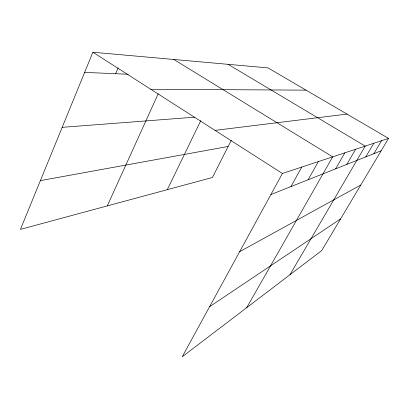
<?xml version="1.0" encoding="UTF-8"?>
<svg xmlns="http://www.w3.org/2000/svg" width="409" height="409" viewBox="0 0 409 409"><rect width="100%" height="100%" fill="white"/><g stroke="black" fill="none" stroke-linecap="round" stroke-linejoin="round"><path stroke-width="0.61" d="M388.55 138.395L282.409 173.467L182.22 356.771L321.755 250.533L388.55 138.395L268.033 67.904L92.884 52.229L20.45 229.377L212.435 177.47L231.305 140.282M115.66 73.712L118.155 67.858M107.286 205.901L158.211 93.779M167.312 189.674L200.809 120.578M290.932 186.586L301.776 167.066M308.105 179.771L318.345 161.591M246.699 307.675L332.675 156.857L173.794 59.469M335.636 168.845L344.848 152.833M346.837 164.398L355.615 149.28M289.94 274.756L365.201 146.11L228.079 64.325M365.774 156.882L373.79 143.273M373.857 153.677L381.536 140.711M209.566 306.735L340.605 218.887M239.648 251.699L360.794 184.991M270.891 194.541L381.178 150.768M40.384 180.625L228.171 146.458M215.042 130.374L346.996 114.091M62.168 127.342L194.577 117.189M150.783 89.269L306.06 90.144M84.637 72.388L128.216 74.249M92.884 52.229L282.409 173.467"/></g></svg>
